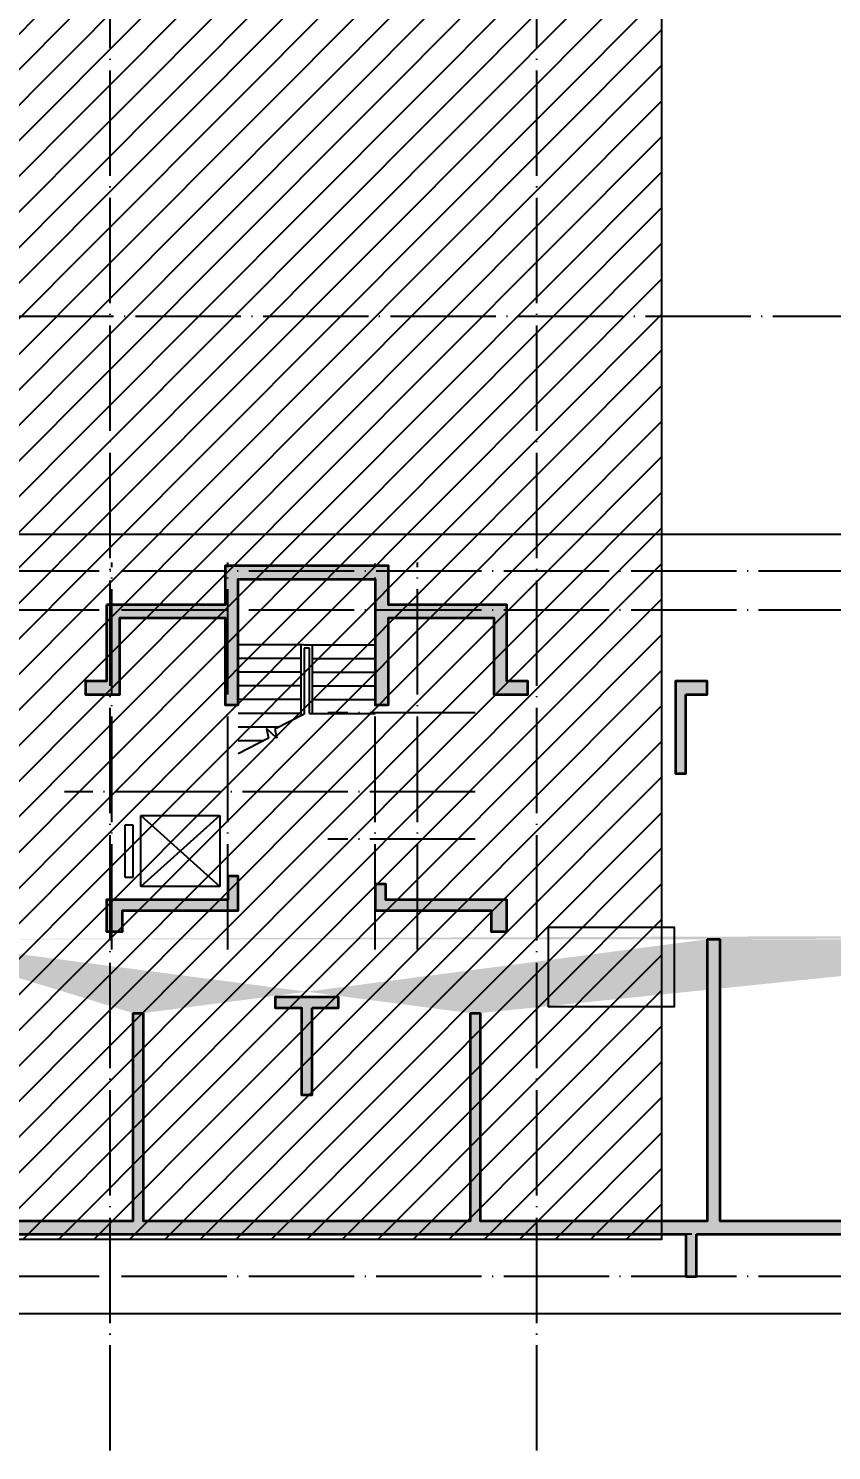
# Model space of a CAD drawing. Extents: x 115549 to 768939, y -502199 to 402497.
# Drawn here: x 475428 to 490678, y -422356 to -395360 of the extents above; entities that cross this region are included whole.
import ezdxf

# ---------------------------------------------------------------- set-up
doc = ezdxf.new("R2010")
doc.units = 0
doc.header["$LTSCALE"] = 1000
doc.header["$MEASUREMENT"] = 0
doc.linetypes.add('DOTE', pattern=[2.4200000000000004, 2, -0.2, 0.02, -0.2])
for name, color, linetype in [('DOTE', 16, 'DOTE'), ('PUB_DIM', 3, 'Continuous'), ('STAIR', 50, 'Continuous'), ('地库文字', 7, 'Continuous')]:
    doc.layers.add(name, color=color, linetype=linetype)
for name, color, linetype, lineweight in [('WALL', 150, 'Continuous', 30), ('主楼剪力墙', 212, 'Continuous', 5), ('砼墙', 3, 'Continuous', 35)]:
    doc.layers.add(name, color=color, linetype=linetype, lineweight=lineweight)
doc.styles.add('_TCH_DIM_T3', font='SIMPLEX', dxfattribs={"width": 0.7058823529411765, "bigfont": 'GBCBIG'})
doc.dimstyles.new('_TCH_ARCH&&150', dxfattribs={"dimtxt": 446.25, "dimasz": 150, "dimexe": 375, "dimexo": 450, "dimgap": 150, "dimtad": 1, "dimdec": 0, "dimzin": 0, "dimdsep": 46, "dimtxsty": '_TCH_DIM_T3', "dimblk": 'ARCHTICK', "dimcen": 0.09, "dimclrt": 7, "dimazin": 2, "dimtfac": 1, "dimtdec": 0, "dimtix": 1, "dimtmove": 2, "dimatfit": 3, "dimfxl": 1, "dimtolj": 1, "dimtzin": 0, "dimarcsym": 0})

# ---------------------------------------------------------------- blocks, each defined once
blk = doc.blocks.new('zhuloujlqtiangchong')
at = {"layer": '主楼剪力墙'}
h = blk.add_hatch(color=253, dxfattribs=at)
h.dxf.hatch_style = 1
h.paths.add_polyline_path([(906502.2208015919, 566171.3290939331), (907002.2208015919, 566171.3290939331), (907002.2208015919, 566371.3290939331), (906402.2208015919, 566371.3290939331), (905802.2208015919, 566371.3290939331), (905802.2208015919, 566171.3290939331), (906302.2208015919, 566171.3290939331), (906302.2208015919, 564521.3290939331), (906502.2208015919, 564521.3290939331)], flags=17)
h.paths.add_polyline_path([(893902.2364265919, 572371.3290939331), (893902.2364265919, 570471.3290939331), (894152.2364265919, 570471.3290939331), (894152.2364265919, 572121.3290939331), (894902.2364265919, 572121.3290939331), (894902.2364265919, 572371.3290939331)], flags=17)
h.paths.add_polyline_path([(902902.2364265919, 567871.3290939331), (902902.2364265919, 568021.3290939331), (905102.2364265919, 568021.3290939331), (905102.2364265919, 568671.3290939331), (904902.2364265919, 568671.3290939331), (904902.2364265919, 568221.3290939331), (902602.2364265919, 568221.3290939331), (902602.2364265919, 567871.3290939331), (902602.2364265919, 567621.3290939331), (902902.2364265919, 567621.3290939331)], flags=17)
h.paths.add_polyline_path([(902602.2364265919, 573821.3290939331), (902602.2364265919, 572371.3290939331), (902202.2364265919, 572371.3290939331), (902202.2364265919, 572121.3290939331), (902852.2364265919, 572121.3290939331), (902852.2364265919, 573571.3290939331), (904152.2364265919, 573571.3290939331), (904852.2364265919, 573571.3290939331), (904852.2364265919, 571921.3290939331), (905102.2364265919, 571921.3290939331), (905102.2364265919, 573721.3290939331), (905102.2364265919, 574311.3290939331), (907702.2208015919, 574311.3290939331), (907702.2208015919, 573721.3290939331), (907702.2208015919, 571921.3290939331), (907952.2208015919, 571921.3290939331), (907952.2208015919, 573571.3290939331), (908652.2208015919, 573571.3290939331), (909952.2208015919, 573571.3290939331), (909952.2208015919, 572121.3290939331), (910602.2208015919, 572121.3290939331), (910602.2208015919, 572371.3290939331), (910202.2208015919, 572371.3290939331), (910202.2208015919, 573821.3290939331), (908652.2208015919, 573821.3290939331), (907952.2208015919, 573821.3290939331), (907952.2208015919, 574561.3290939331), (904852.2364265919, 574561.3290939331), (904852.2364265919, 573821.3290939331), (904152.2364265919, 573821.3290939331)], flags=17)
h.paths.add_polyline_path([(910202.2208015919, 567871.3290939331), (910202.2208015919, 568221.3290939331), (908602.2208015919, 568221.3290939331), (907902.2208015919, 568221.3290939331), (907902.2208015919, 568521.3290939331), (907702.2208015919, 568521.3290939331), (907702.2208015919, 568021.3290939331), (908602.2208015919, 568021.3290939331), (909902.2208015919, 568021.3290939331), (909902.2208015919, 567871.3290939331), (909902.2208015919, 567621.3290939331), (910202.2208015919, 567621.3290939331)], flags=17)
h.paths.add_polyline_path([(913602.2520515919, 572121.3290939331), (914002.2520515919, 572121.3290939331), (914002.2520515919, 572371.3290939331), (913402.2520515919, 572371.3290939331), (913402.2520515919, 570621.3290939331), (913602.2520515919, 570621.3290939331)], flags=17)
h.paths.add_polyline_path([(918702.2520515919, 567771.3290939331), (918702.2520515919, 566171.3290939331), (918902.2520515919, 566171.3290939331), (918902.2520515919, 567771.3290939331), (919102.2520515919, 567771.3290939331), (919102.2520515919, 567971.3290939331), (918802.2520515919, 567971.3290939331), (918502.2520515919, 567971.3290939331), (918502.2520515919, 567771.3290939331)], flags=17)
h.paths.add_polyline_path([(899402.2364265919, 572371.3290939331), (898802.2364265919, 572371.3290939331), (898802.2364265919, 572121.3290939331), (899202.2364265919, 572121.3290939331), (899202.2364265919, 570621.3290939331), (899402.2364265919, 570621.3290939331)], flags=17)
h.paths.add_polyline_path([(931302.2520515919, 566171.3290939331), (931802.2520515919, 566171.3290939331), (931802.2520515919, 566371.3290939331), (931202.2520515919, 566371.3290939331), (930602.2520515919, 566371.3290939331), (930602.2520515919, 566171.3290939331), (931102.2520515919, 566171.3290939331), (931102.2520515919, 564521.3290939331), (931302.2520515919, 564521.3290939331)], flags=17)
h.paths.add_polyline_path([(943702.2520515919, 572371.3290939331), (942702.2520515919, 572371.3290939331), (942702.2520515919, 572121.3290939331), (943452.2520515919, 572121.3290939331), (943452.2520515919, 570471.3290939331), (943702.2520515919, 570471.3290939331)], flags=17)
h.paths.add_polyline_path([(935002.2520515919, 567871.3290939331), (935002.2520515919, 568221.3290939331), (932702.2520515919, 568221.3290939331), (932702.2520515919, 568671.3290939331), (932502.2520515919, 568671.3290939331), (932502.2520515919, 568021.3290939331), (934702.2520515919, 568021.3290939331), (934702.2520515919, 567871.3290939331), (934702.2520515919, 567621.3290939331), (935002.2520515919, 567621.3290939331)], flags=17)
h.paths.add_polyline_path([(927702.2520515919, 567871.3290939331), (927702.2520515919, 568021.3290939331), (929002.2520515919, 568021.3290939331), (929902.2520515919, 568021.3290939331), (929902.2520515919, 568521.3290939331), (929702.2520515919, 568521.3290939331), (929702.2520515919, 568221.3290939331), (929002.2520515919, 568221.3290939331), (927402.2520515919, 568221.3290939331), (927402.2520515919, 567871.3290939331), (927402.2520515919, 567621.3290939331), (927702.2520515919, 567621.3290939331)], flags=17)
h.paths.add_polyline_path([(924202.2520515919, 572371.3290939331), (923602.2520515919, 572371.3290939331), (923602.2520515919, 572121.3290939331), (924002.2520515919, 572121.3290939331), (924002.2520515919, 570621.3290939331), (924202.2520515919, 570621.3290939331)], flags=17)
h.paths.add_polyline_path([(938402.2520515919, 572121.3290939331), (938802.2520515919, 572121.3290939331), (938802.2520515919, 572371.3290939331), (938202.2520515919, 572371.3290939331), (938202.2520515919, 570621.3290939331), (938402.2520515919, 570621.3290939331)], flags=17)
h.paths.add_polyline_path([(918702.2520515919, 572121.3290939331), (918702.2520515919, 570471.3290939331), (918902.2520515919, 570471.3290939331), (918902.2520515919, 572121.3290939331), (919702.2520515919, 572121.3290939331), (919702.2520515919, 572371.3290939331), (917902.2520515919, 572371.3290939331), (917902.2520515919, 572121.3290939331)], flags=17)
edge = h.paths.add_edge_path()
edge.add_line((938802.2520515919, 567471.3290939331), (939052.2520515919, 567471.3290939331))
edge.add_line((934302.2520515919, 566071.3290939331), (934502.2520515919, 566071.3290939331))
edge.add_line((927902.2520515919, 566071.3290939331), (928102.2520515919, 566071.3290939331))
edge.add_line((923352.2520515919, 567471.3290939331), (923602.2520515919, 567471.3290939331))
edge.add_line((914002.2520515919, 567471.3290939331), (914252.2520515919, 567471.3290939331))
edge.add_line((898552.2364265919, 567471.3290939331), (898802.2364265919, 567471.3290939331))
edge.add_line((943452.2520515919, 567621.3290939331), (943702.2520515919, 567621.3290939331))
edge.add_line((943702.2520515919, 566671.3290939331), (943702.2520515919, 567621.3290939331))
edge.add_line((943702.2520515919, 566171.3290939331), (943702.2520515919, 566671.3290939331))
edge.add_line((943702.2520515919, 561871.3290939331), (943702.2520515919, 566171.3290939331))
edge.add_line((942502.2520515919, 561871.3290939331), (943702.2520515919, 561871.3290939331))
edge.add_line((942002.2520515919, 561871.3290939331), (942502.2520515919, 561871.3290939331))
edge.add_line((939402.2520515919, 561871.3290939331), (942002.2520515919, 561871.3290939331))
edge.add_line((938902.2520515919, 561871.3290939331), (939402.2520515919, 561871.3290939331))
edge.add_line((938602.2520515919, 561871.3290939331), (938902.2520515919, 561871.3290939331))
edge.add_line((938602.2520515919, 561071.3290939331), (938602.2520515919, 561871.3290939331))
edge.add_line((938402.2520515919, 561071.3290939331), (938602.2520515919, 561071.3290939331))
edge.add_line((938402.2520515919, 561871.3290939331), (938402.2520515919, 561071.3290939331))
edge.add_line((934902.2520515919, 561871.3290939331), (938402.2520515919, 561871.3290939331))
edge.add_line((934402.2520515919, 561871.3290939331), (934902.2520515919, 561871.3290939331))
edge.add_line((931202.2520515919, 561871.3290939331), (934402.2520515919, 561871.3290939331))
edge.add_line((928002.2520515919, 561871.3290939331), (931202.2520515919, 561871.3290939331))
edge.add_line((927502.2520515919, 561871.3290939331), (928002.2520515919, 561871.3290939331))
edge.add_line((924002.2520515919, 561871.3290939331), (927502.2520515919, 561871.3290939331))
edge.add_line((924002.2520515919, 561071.3290939331), (924002.2520515919, 561871.3290939331))
edge.add_line((923802.2520515919, 561071.3290939331), (924002.2520515919, 561071.3290939331))
edge.add_line((923802.2520515919, 561871.3290939331), (923802.2520515919, 561071.3290939331))
edge.add_line((923502.2520515919, 561871.3290939331), (923802.2520515919, 561871.3290939331))
edge.add_line((923002.2520515919, 561871.3290939331), (923502.2520515919, 561871.3290939331))
edge.add_line((920402.2520515919, 561871.3290939331), (923002.2520515919, 561871.3290939331))
edge.add_line((919902.2520515919, 561871.3290939331), (920402.2520515919, 561871.3290939331))
edge.add_line((917702.2520515919, 561871.3290939331), (919902.2520515919, 561871.3290939331))
edge.add_line((917202.2520515919, 561871.3290939331), (917702.2520515919, 561871.3290939331))
edge.add_line((914602.2520515919, 561871.3290939331), (917202.2520515919, 561871.3290939331))
edge.add_line((914102.2520515919, 561871.3290939331), (914602.2520515919, 561871.3290939331))
edge.add_line((913802.2520515919, 561871.3290939331), (914102.2520515919, 561871.3290939331))
edge.add_line((913802.2520515919, 561071.3290939331), (913802.2520515919, 561871.3290939331))
edge.add_line((913602.2520515919, 561071.3290939331), (913802.2520515919, 561071.3290939331))
edge.add_line((913602.2520515919, 561871.3290939331), (913602.2520515919, 561071.3290939331))
edge.add_line((910102.2208015919, 561871.3290939331), (913602.2520515919, 561871.3290939331))
edge.add_line((909602.2208015919, 561871.3290939331), (910102.2208015919, 561871.3290939331))
edge.add_line((906402.2208015919, 561871.3290939331), (909602.2208015919, 561871.3290939331))
edge.add_line((903202.2364265919, 561871.3290939331), (906402.2208015919, 561871.3290939331))
edge.add_line((902702.2364265919, 561871.3290939331), (903202.2364265919, 561871.3290939331))
edge.add_line((899202.2364265919, 561871.3290939331), (902702.2364265919, 561871.3290939331))
edge.add_line((899202.2364265919, 561071.3290939331), (899202.2364265919, 561871.3290939331))
edge.add_line((899002.2364265919, 561071.3290939331), (899202.2364265919, 561071.3290939331))
edge.add_line((899002.2364265919, 561871.3290939331), (899002.2364265919, 561071.3290939331))
edge.add_line((898702.2364265919, 561871.3290939331), (899002.2364265919, 561871.3290939331))
edge.add_line((898202.2364265919, 561871.3290939331), (898702.2364265919, 561871.3290939331))
edge.add_line((895602.2364265919, 561871.3290939331), (898202.2364265919, 561871.3290939331))
edge.add_line((895102.2364265919, 561871.3290939331), (895602.2364265919, 561871.3290939331))
edge.add_line((893902.2364265919, 561871.3290939331), (895102.2364265919, 561871.3290939331))
edge.add_line((893902.2364265919, 565071.3290939331), (893902.2364265919, 561871.3290939331))
edge.add_line((893902.2364265919, 566171.3290939331), (893902.2364265919, 565071.3290939331))
edge.add_line((893902.2364265919, 566671.3290939331), (893902.2364265919, 566171.3290939331))
edge.add_line((894152.2364265919, 566671.3290939331), (893902.2364265919, 566671.3290939331))
edge.add_line((894152.2364265919, 566321.3290939331), (894152.2364265919, 566671.3290939331))
edge.add_line((895102.2364265919, 566321.3290939331), (894152.2364265919, 566321.3290939331))
edge.add_line((895652.2364265919, 566321.3290939331), (895102.2364265919, 566321.3290939331))
edge.add_line((895652.2364265919, 566071.3290939331), (895652.2364265919, 566321.3290939331))
edge.add_line((895252.2364265919, 566071.3290939331), (895652.2364265919, 566071.3290939331))
edge.add_line((895252.2364265919, 565871.3290939331), (895252.2364265919, 566071.3290939331))
edge.add_line((895002.2364265919, 565871.3290939331), (895252.2364265919, 565871.3290939331))
edge.add_line((895002.2364265919, 566071.3290939331), (895002.2364265919, 565871.3290939331))
edge.add_line((894202.2364265919, 566071.3290939331), (895002.2364265919, 566071.3290939331))
edge.add_line((894202.2364265919, 565071.3290939331), (894202.2364265919, 566071.3290939331))
edge.add_line((894202.2364265919, 562171.3290939331), (894202.2364265919, 565071.3290939331))
edge.add_line((895002.2364265919, 562171.3290939331), (894202.2364265919, 562171.3290939331))
edge.add_line((895002.2364265919, 563621.3290939331), (895002.2364265919, 562171.3290939331))
edge.add_line((895252.2364265919, 563621.3290939331), (895002.2364265919, 563621.3290939331))
edge.add_line((895252.2364265919, 562121.3290939331), (895252.2364265919, 563621.3290939331))
edge.add_line((895602.2364265919, 562121.3290939331), (895252.2364265919, 562121.3290939331))
edge.add_line((898202.2364265919, 562121.3290939331), (895602.2364265919, 562121.3290939331))
edge.add_line((898552.2364265919, 562121.3290939331), (898202.2364265919, 562121.3290939331))
edge.add_line((898552.2364265919, 563621.3290939331), (898552.2364265919, 562121.3290939331))
edge.add_line((898552.2364265919, 565821.3290939331), (898552.2364265919, 563621.3290939331))
edge.add_line((898552.2364265919, 566171.3290939331), (898552.2364265919, 565821.3290939331))
edge.add_line((898552.2364265919, 567471.3290939331), (898552.2364265919, 566171.3290939331))
edge.add_line((903102.2364265919, 566071.3290939331), (903102.2364265919, 562121.3290939331))
edge.add_line((903102.2364265919, 562121.3290939331), (902702.2364265919, 562121.3290939331))
edge.add_line((902702.2364265919, 562121.3290939331), (899102.2364265919, 562121.3290939331))
edge.add_line((899102.2364265919, 562121.3290939331), (898802.2364265919, 562121.3290939331))
edge.add_line((898802.2364265919, 562121.3290939331), (898802.2364265919, 563621.3290939331))
edge.add_line((898802.2364265919, 563621.3290939331), (898802.2364265919, 565821.3290939331))
edge.add_line((898802.2364265919, 565821.3290939331), (898802.2364265919, 566171.3290939331))
edge.add_line((898802.2364265919, 566171.3290939331), (898802.2364265919, 567471.3290939331))
edge.add_line((909502.2208015919, 566071.3290939331), (909502.2208015919, 562121.3290939331))
edge.add_line((909502.2208015919, 562121.3290939331), (906402.2208015919, 562121.3290939331))
edge.add_line((906402.2208015919, 562121.3290939331), (903302.2364265919, 562121.3290939331))
edge.add_line((903302.2364265919, 562121.3290939331), (903302.2364265919, 566071.3290939331))
edge.add_line((914002.2520515919, 567471.3290939331), (914002.2520515919, 566171.3290939331))
edge.add_line((914002.2520515919, 566171.3290939331), (914002.2520515919, 565821.3290939331))
edge.add_line((914002.2520515919, 565821.3290939331), (914002.2520515919, 563621.3290939331))
edge.add_line((914002.2520515919, 563621.3290939331), (914002.2520515919, 562121.3290939331))
edge.add_line((914002.2520515919, 562121.3290939331), (913702.2520515919, 562121.3290939331))
edge.add_line((913702.2520515919, 562121.3290939331), (910102.2208015919, 562121.3290939331))
edge.add_line((910102.2208015919, 562121.3290939331), (909702.2208015919, 562121.3290939331))
edge.add_line((909702.2208015919, 562121.3290939331), (909702.2208015919, 566071.3290939331))
edge.add_line((923352.2520515919, 567471.3290939331), (923352.2520515919, 566171.3290939331))
edge.add_line((923352.2520515919, 566171.3290939331), (923352.2520515919, 565821.3290939331))
edge.add_line((923352.2520515919, 565821.3290939331), (923352.2520515919, 563621.3290939331))
edge.add_line((923352.2520515919, 563621.3290939331), (923352.2520515919, 562121.3290939331))
edge.add_line((923352.2520515919, 562121.3290939331), (923002.2520515919, 562121.3290939331))
edge.add_line((923002.2520515919, 562121.3290939331), (920402.2520515919, 562121.3290939331))
edge.add_line((920402.2520515919, 562121.3290939331), (920002.2520515919, 562121.3290939331))
edge.add_line((920002.2520515919, 562121.3290939331), (920002.2520515919, 563621.3290939331))
edge.add_line((920002.2520515919, 563621.3290939331), (919802.2520515919, 563621.3290939331))
edge.add_line((919802.2520515919, 563621.3290939331), (919802.2520515919, 562121.3290939331))
edge.add_line((919802.2520515919, 562121.3290939331), (917802.2520515919, 562121.3290939331))
edge.add_line((917802.2520515919, 562121.3290939331), (917802.2520515919, 563621.3290939331))
edge.add_line((917802.2520515919, 563621.3290939331), (917602.2520515919, 563621.3290939331))
edge.add_line((917602.2520515919, 563621.3290939331), (917602.2520515919, 562121.3290939331))
edge.add_line((917602.2520515919, 562121.3290939331), (917202.2520515919, 562121.3290939331))
edge.add_line((917202.2520515919, 562121.3290939331), (914602.2520515919, 562121.3290939331))
edge.add_line((914602.2520515919, 562121.3290939331), (914252.2520515919, 562121.3290939331))
edge.add_line((914252.2520515919, 562121.3290939331), (914252.2520515919, 563621.3290939331))
edge.add_line((914252.2520515919, 563621.3290939331), (914252.2520515919, 565821.3290939331))
edge.add_line((914252.2520515919, 565821.3290939331), (914252.2520515919, 566171.3290939331))
edge.add_line((914252.2520515919, 566171.3290939331), (914252.2520515919, 567471.3290939331))
edge.add_line((943452.2520515919, 567621.3290939331), (943452.2520515919, 566671.3290939331))
edge.add_line((943452.2520515919, 566671.3290939331), (943452.2520515919, 566321.3290939331))
edge.add_line((943452.2520515919, 566321.3290939331), (942502.2520515919, 566321.3290939331))
edge.add_line((942502.2520515919, 566321.3290939331), (941952.2520515919, 566321.3290939331))
edge.add_line((941952.2520515919, 566321.3290939331), (941952.2520515919, 566071.3290939331))
edge.add_line((941952.2520515919, 566071.3290939331), (942352.2520515919, 566071.3290939331))
edge.add_line((942352.2520515919, 566071.3290939331), (942352.2520515919, 565871.3290939331))
edge.add_line((942352.2520515919, 565871.3290939331), (942602.2520515919, 565871.3290939331))
edge.add_line((942602.2520515919, 565871.3290939331), (942602.2520515919, 566071.3290939331))
edge.add_line((942602.2520515919, 566071.3290939331), (943402.2520515919, 566071.3290939331))
edge.add_line((943402.2520515919, 566071.3290939331), (943402.2520515919, 562171.3290939331))
edge.add_line((943402.2520515919, 562171.3290939331), (942602.2520515919, 562171.3290939331))
edge.add_line((942602.2520515919, 562171.3290939331), (942602.2520515919, 563621.3290939331))
edge.add_line((942602.2520515919, 563621.3290939331), (942352.2520515919, 563621.3290939331))
edge.add_line((942352.2520515919, 563621.3290939331), (942352.2520515919, 562121.3290939331))
edge.add_line((942352.2520515919, 562121.3290939331), (942002.2520515919, 562121.3290939331))
edge.add_line((942002.2520515919, 562121.3290939331), (939402.2520515919, 562121.3290939331))
edge.add_line((939402.2520515919, 562121.3290939331), (939052.2520515919, 562121.3290939331))
edge.add_line((939052.2520515919, 562121.3290939331), (939052.2520515919, 563621.3290939331))
edge.add_line((939052.2520515919, 563621.3290939331), (939052.2520515919, 565821.3290939331))
edge.add_line((939052.2520515919, 565821.3290939331), (939052.2520515919, 566171.3290939331))
edge.add_line((939052.2520515919, 566171.3290939331), (939052.2520515919, 567471.3290939331))
edge.add_line((938802.2520515919, 567471.3290939331), (938802.2520515919, 566171.3290939331))
edge.add_line((938802.2520515919, 566171.3290939331), (938802.2520515919, 565821.3290939331))
edge.add_line((938802.2520515919, 565821.3290939331), (938802.2520515919, 563621.3290939331))
edge.add_line((938802.2520515919, 563621.3290939331), (938802.2520515919, 562121.3290939331))
edge.add_line((938802.2520515919, 562121.3290939331), (938502.2520515919, 562121.3290939331))
edge.add_line((938502.2520515919, 562121.3290939331), (934902.2520515919, 562121.3290939331))
edge.add_line((934902.2520515919, 562121.3290939331), (934502.2520515919, 562121.3290939331))
edge.add_line((934502.2520515919, 562121.3290939331), (934502.2520515919, 566071.3290939331))
edge.add_line((934302.2520515919, 566071.3290939331), (934302.2520515919, 562121.3290939331))
edge.add_line((934302.2520515919, 562121.3290939331), (931202.2520515919, 562121.3290939331))
edge.add_line((931202.2520515919, 562121.3290939331), (928102.2520515919, 562121.3290939331))
edge.add_line((928102.2520515919, 562121.3290939331), (928102.2520515919, 566071.3290939331))
edge.add_line((927902.2520515919, 566071.3290939331), (927902.2520515919, 562121.3290939331))
edge.add_line((927902.2520515919, 562121.3290939331), (927502.2520515919, 562121.3290939331))
edge.add_line((927502.2520515919, 562121.3290939331), (923902.2520515919, 562121.3290939331))
edge.add_line((923902.2520515919, 562121.3290939331), (923602.2520515919, 562121.3290939331))
edge.add_line((923602.2520515919, 562121.3290939331), (923602.2520515919, 563621.3290939331))
edge.add_line((923602.2520515919, 563621.3290939331), (923602.2520515919, 565821.3290939331))
edge.add_line((923602.2520515919, 565821.3290939331), (923602.2520515919, 566171.3290939331))
edge.add_line((923602.2520515919, 566171.3290939331), (923602.2520515919, 567471.3290939331))
edge.add_line((934602.2520515919, 573821.3290939331), (933452.2520515919, 573821.3290939331))
edge.add_line((933452.2520515919, 573821.3290939331), (932752.2520515919, 573821.3290939331))
edge.add_line((932752.2520515919, 573821.3290939331), (932752.2520515919, 574611.3290939331))
edge.add_line((932752.2520515919, 574611.3290939331), (929652.2520515919, 574611.3290939331))
edge.add_line((929652.2520515919, 574611.3290939331), (929652.2520515919, 573821.3290939331))
edge.add_line((929652.2520515919, 573821.3290939331), (928952.2520515919, 573821.3290939331))
edge.add_line((928952.2520515919, 573821.3290939331), (927802.2520515919, 573821.3290939331))
edge.add_line((927802.2520515919, 573571.3290939331), (928952.2520515919, 573571.3290939331))
edge.add_line((928952.2520515919, 573571.3290939331), (929652.2520515919, 573571.3290939331))
edge.add_line((929652.2520515919, 573571.3290939331), (929652.2520515919, 571921.3290939331))
edge.add_line((929652.2520515919, 571921.3290939331), (929902.2520515919, 571921.3290939331))
edge.add_line((929902.2520515919, 571921.3290939331), (929902.2520515919, 573721.3290939331))
edge.add_line((929902.2520515919, 573721.3290939331), (929902.2520515919, 574361.3290939331))
edge.add_line((929902.2520515919, 574361.3290939331), (932502.2520515919, 574361.3290939331))
edge.add_line((932502.2520515919, 574361.3290939331), (932502.2520515919, 573721.3290939331))
edge.add_line((932502.2520515919, 573721.3290939331), (932502.2520515919, 571921.3290939331))
edge.add_line((932502.2520515919, 571921.3290939331), (932752.2520515919, 571921.3290939331))
edge.add_line((932752.2520515919, 571921.3290939331), (932752.2520515919, 573571.3290939331))
edge.add_line((932752.2520515919, 573571.3290939331), (933452.2520515919, 573571.3290939331))
edge.add_line((933452.2520515919, 573571.3290939331), (934602.2520515919, 573571.3290939331))
edge.add_line((934752.2520515919, 573571.3290939331), (934752.2520515919, 572121.3290939331))
edge.add_line((934752.2520515919, 572121.3290939331), (935402.2520515919, 572121.3290939331))
edge.add_line((935402.2520515919, 572121.3290939331), (935402.2520515919, 572371.3290939331))
edge.add_line((935402.2520515919, 572371.3290939331), (935002.2520515919, 572371.3290939331))
edge.add_line((935002.2520515919, 572371.3290939331), (935002.2520515919, 573571.3290939331))
edge.add_line((927402.2520515919, 573571.3290939331), (927402.2520515919, 572371.3290939331))
edge.add_line((927402.2520515919, 572371.3290939331), (927002.2520515919, 572371.3290939331))
edge.add_line((927002.2520515919, 572371.3290939331), (927002.2520515919, 572121.3290939331))
edge.add_line((927002.2520515919, 572121.3290939331), (927652.2520515919, 572121.3290939331))
edge.add_line((927652.2520515919, 572121.3290939331), (927652.2520515919, 573571.3290939331))
h = blk.add_hatch(color=253, dxfattribs=at)
h.dxf.hatch_style = 1
h.paths.add_polyline_path([(906502.2208015919, 566171.3290939331), (907002.2208015919, 566171.3290939331), (907002.2208015919, 566371.3290939331), (906402.2208015919, 566371.3290939331), (905802.2208015919, 566371.3290939331), (905802.2208015919, 566171.3290939331), (906302.2208015919, 566171.3290939331), (906302.2208015919, 564521.3290939331), (906502.2208015919, 564521.3290939331)], flags=17)
h.paths.add_polyline_path([(902902.2364265919, 567871.3290939331), (902902.2364265919, 568021.3290939331), (905102.2364265919, 568021.3290939331), (905102.2364265919, 568671.3290939331), (904902.2364265919, 568671.3290939331), (904902.2364265919, 568221.3290939331), (902602.2364265919, 568221.3290939331), (902602.2364265919, 567871.3290939331), (902602.2364265919, 567621.3290939331), (902902.2364265919, 567621.3290939331)])
h.paths.add_polyline_path([(910202.2208015919, 567871.3290939331), (910202.2208015919, 568221.3290939331), (908602.2208015919, 568221.3290939331), (907902.2208015919, 568221.3290939331), (907902.2208015919, 568521.3290939331), (907702.2208015919, 568521.3290939331), (907702.2208015919, 568021.3290939331), (908602.2208015919, 568021.3290939331), (909902.2208015919, 568021.3290939331), (909902.2208015919, 567871.3290939331), (909902.2208015919, 567621.3290939331), (910202.2208015919, 567621.3290939331)])
h.paths.add_polyline_path([(918702.2520515919, 567771.3290939331), (918702.2520515919, 566171.3290939331), (918902.2520515919, 566171.3290939331), (918902.2520515919, 567771.3290939331), (919102.2520515919, 567771.3290939331), (919102.2520515919, 567971.3290939331), (918802.2520515919, 567971.3290939331), (918502.2520515919, 567971.3290939331), (918502.2520515919, 567771.3290939331)])
h.paths.add_polyline_path([(931302.2520515919, 566171.3290939331), (931802.2520515919, 566171.3290939331), (931802.2520515919, 566371.3290939331), (931202.2520515919, 566371.3290939331), (930602.2520515919, 566371.3290939331), (930602.2520515919, 566171.3290939331), (931102.2520515919, 566171.3290939331), (931102.2520515919, 564521.3290939331), (931302.2520515919, 564521.3290939331)], flags=17)
h.paths.add_polyline_path([(935002.2520515919, 567871.3290939331), (935002.2520515919, 568221.3290939331), (932702.2520515919, 568221.3290939331), (932702.2520515919, 568671.3290939331), (932502.2520515919, 568671.3290939331), (932502.2520515919, 568021.3290939331), (934702.2520515919, 568021.3290939331), (934702.2520515919, 567871.3290939331), (934702.2520515919, 567621.3290939331), (935002.2520515919, 567621.3290939331)])
h.paths.add_polyline_path([(927702.2520515919, 567871.3290939331), (927702.2520515919, 568021.3290939331), (929002.2520515919, 568021.3290939331), (929902.2520515919, 568021.3290939331), (929902.2520515919, 568521.3290939331), (929702.2520515919, 568521.3290939331), (929702.2520515919, 568221.3290939331), (929002.2520515919, 568221.3290939331), (927402.2520515919, 568221.3290939331), (927402.2520515919, 567871.3290939331), (927402.2520515919, 567621.3290939331), (927702.2520515919, 567621.3290939331)])
h.paths.add_polyline_path([(909502.2208015919, 566071.3290939331), (909702.2208015919, 566071.3290939331), (909702.2208015919, 562121.3290939331), (910102.2208015919, 562121.3290939331), (913702.2520515919, 562121.3290939331), (914002.2520515919, 562121.3290939331), (914002.2520515919, 563621.3290939331), (914002.2520515919, 565821.3290939331), (914002.2520515919, 566171.3290939331), (914002.2520515919, 567471.3290939331), (914252.2520515919, 567471.3290939331), (914252.2520515919, 566171.3290939331), (914252.2520515919, 565821.3290939331), (914252.2520515919, 563621.3290939331), (914252.2520515919, 562121.3290939331), (914602.2520515919, 562121.3290939331), (917202.2520515919, 562121.3290939331), (917602.2520515919, 562121.3290939331), (917602.2520515919, 563621.3290939331), (917802.2520515919, 563621.3290939331), (917802.2520515919, 562121.3290939331), (919802.2520515919, 562121.3290939331), (919802.2520515919, 563621.3290939331), (920002.2520515919, 563621.3290939331), (920002.2520515919, 562121.3290939331), (920402.2520515919, 562121.3290939331), (923002.2520515919, 562121.3290939331), (923352.2520515919, 562121.3290939331), (923352.2520515919, 563621.3290939331), (923352.2520515919, 565821.3290939331), (923352.2520515919, 566171.3290939331), (923352.2520515919, 567471.3290939331), (923602.2520515919, 567471.3290939331), (923602.2520515919, 566171.3290939331), (923602.2520515919, 565821.3290939331), (923602.2520515919, 563621.3290939331), (923602.2520515919, 562121.3290939331), (923902.2520515919, 562121.3290939331), (927502.2520515919, 562121.3290939331), (927902.2520515919, 562121.3290939331), (927902.2520515919, 566071.3290939331), (928102.2520515919, 566071.3290939331), (928102.2520515919, 562121.3290939331), (931202.2520515919, 562121.3290939331), (934302.2520515919, 562121.3290939331), (934302.2520515919, 566071.3290939331), (934502.2520515919, 566071.3290939331), (934502.2520515919, 562121.3290939331), (934902.2520515919, 562121.3290939331), (938502.2520515919, 562121.3290939331), (938802.2520515919, 562121.3290939331), (938802.2520515919, 563621.3290939331), (938802.2520515919, 565821.3290939331), (938802.2520515919, 566171.3290939331), (938802.2520515919, 567471.3290939331), (939052.2520515919, 567471.3290939331), (939052.2520515919, 566171.3290939331), (939052.2520515919, 565821.3290939331), (939052.2520515919, 563621.3290939331), (939052.2520515919, 562121.3290939331), (939402.2520515919, 562121.3290939331), (942002.2520515919, 562121.3290939331), (942352.2520515919, 562121.3290939331), (942352.2520515919, 563621.3290939331), (942602.2520515919, 563621.3290939331), (942602.2520515919, 562171.3290939331), (943402.2520515919, 562171.3290939331), (943402.2520515919, 566071.3290939331), (942602.2520515919, 566071.3290939331), (942602.2520515919, 565871.3290939331), (942352.2520515919, 565871.3290939331), (942352.2520515919, 566071.3290939331), (941952.2520515919, 566071.3290939331), (941952.2520515919, 566321.3290939331), (942502.2520515919, 566321.3290939331), (943452.2520515919, 566321.3290939331), (943452.2520515919, 566671.3290939331), (943452.2520515919, 567621.3290939331), (943702.2520515919, 567621.3290939331), (943702.2520515919, 566671.3290939331), (943702.2520515919, 566171.3290939331), (943702.2520515919, 561871.3290939331), (942502.2520515919, 561871.3290939331), (942002.2520515919, 561871.3290939331), (939402.2520515919, 561871.3290939331), (938902.2520515919, 561871.3290939331), (938602.2520515919, 561871.3290939331), (938602.2520515919, 561071.3290939331), (938402.2520515919, 561071.3290939331), (938402.2520515919, 561871.3290939331), (934902.2520515919, 561871.3290939331), (934402.2520515919, 561871.3290939331), (931202.2520515919, 561871.3290939331), (928002.2520515919, 561871.3290939331), (927502.2520515919, 561871.3290939331), (924002.2520515919, 561871.3290939331), (924002.2520515919, 561071.3290939331), (923802.2520515919, 561071.3290939331), (923802.2520515919, 561871.3290939331), (923502.2520515919, 561871.3290939331), (923002.2520515919, 561871.3290939331), (920402.2520515919, 561871.3290939331), (919902.2520515919, 561871.3290939331), (917702.2520515919, 561871.3290939331), (917202.2520515919, 561871.3290939331), (914602.2520515919, 561871.3290939331), (914102.2520515919, 561871.3290939331), (913802.2520515919, 561871.3290939331), (913802.2520515919, 561071.3290939331), (913602.2520515919, 561071.3290939331), (913602.2520515919, 561871.3290939331), (910102.2208015919, 561871.3290939331), (909602.2208015919, 561871.3290939331), (906402.2208015919, 561871.3290939331), (903202.2364265919, 561871.3290939331), (902702.2364265919, 561871.3290939331), (899202.2364265919, 561871.3290939331), (899202.2364265919, 561071.3290939331), (899002.2364265919, 561071.3290939331), (899002.2364265919, 561871.3290939331), (898702.2364265919, 561871.3290939331), (898202.2364265919, 561871.3290939331), (895602.2364265919, 561871.3290939331), (895102.2364265919, 561871.3290939331), (893902.2364265919, 561871.3290939331), (893902.2364265919, 565071.3290939331), (893902.2364265919, 566171.3290939331), (893902.2364265919, 566671.3290939331), (894152.2364265919, 566671.3290939331), (894152.2364265919, 566321.3290939331), (895102.2364265919, 566321.3290939331), (895652.2364265919, 566321.3290939331), (895652.2364265919, 566071.3290939331), (895252.2364265919, 566071.3290939331), (895252.2364265919, 565871.3290939331), (895002.2364265919, 565871.3290939331), (895002.2364265919, 566071.3290939331), (894202.2364265919, 566071.3290939331), (894202.2364265919, 565071.3290939331), (894202.2364265919, 562171.3290939331), (895002.2364265919, 562171.3290939331), (895002.2364265919, 563621.3290939331), (895252.2364265919, 563621.3290939331), (895252.2364265919, 562121.3290939331), (895602.2364265919, 562121.3290939331), (898202.2364265919, 562121.3290939331), (898552.2364265919, 562121.3290939331), (898552.2364265919, 563621.3290939331), (898552.2364265919, 565821.3290939331), (898552.2364265919, 566171.3290939331), (898552.2364265919, 567471.3290939331), (898802.2364265919, 567471.3290939331), (898802.2364265919, 566171.3290939331), (898802.2364265919, 565821.3290939331), (898802.2364265919, 563621.3290939331), (898802.2364265919, 562121.3290939331), (899102.2364265919, 562121.3290939331), (902702.2364265919, 562121.3290939331), (903102.2364265919, 562121.3290939331), (903102.2364265919, 566071.3290939331), (903302.2364265919, 566071.3290939331), (903302.2364265919, 562121.3290939331), (906402.2208015919, 562121.3290939331), (909502.2208015919, 562121.3290939331)])
blk = doc.blocks.new('_ArchTick')
at = {"color": 0, "linetype": 'ByBlock', "const_width": 0.4}
blk.add_lwpolyline([(-0.5, -0.5), (0.5, 0.5)], dxfattribs=at)
blk = doc.blocks.new('*D1268')
at = {"layer": 'Defpoints', "color": 0, "transparency": 16777216}
for p in [(517913.3035988102, -404961.4704106312), (468313.3028685341, -405661.4704106312), (517913.3035988102, -405661.4704106312)]:
    blk.add_point(p, dxfattribs=at)
at = {"layer": 'PUB_DIM', "color": 0, "lineweight": -2, "transparency": 16777216}
for p, q in [((468313.3028685341, -405211.4704106312), (468313.3028685341, -404586.4704106312)), ((517913.3035988102, -405211.4704106312), (517913.3035988102, -404586.4704106312)), ((468313.3028685341, -404961.4704106312), (517913.3035988102, -404961.4704106312))]:
    blk.add_line(p, q, dxfattribs=at)
at = {"layer": 'PUB_DIM', "color": 0, "lineweight": -2, "transparency": 16777216, "xscale": 150, "yscale": 150, "zscale": 150, "rotation": 180}
blk.add_blockref('_ArchTick', (468313.3028685341, -404961.4704106312), dxfattribs=at)
at = {"layer": 'PUB_DIM', "color": 0, "lineweight": -2, "transparency": 16777216, "xscale": 150, "yscale": 150, "zscale": 150}
blk.add_blockref('_ArchTick', (517913.3035988102, -404961.4704106312), dxfattribs=at)
at = {"layer": 'PUB_DIM', "color": 7, "transparency": 16777216, "insert": (493113.3032336722, -404588.3454106312), "char_height": 446.25, "attachment_point": 5, "style": '_TCH_DIM_T3'}
blk.add_mtext('\\A1;49600', dxfattribs=at)
blk = doc.blocks.new('*D1271')
at = {"layer": 'Defpoints', "color": 0, "transparency": 16777216}
for p in [(468313.3028685341, -419051.470411108), (517913.3035988102, -419051.470411108), (517913.3035988102, -419751.470411108)]:
    blk.add_point(p, dxfattribs=at)
at = {"layer": 'PUB_DIM', "color": 0, "lineweight": -2, "transparency": 16777216}
for p, q in [((468313.3028685341, -419501.470411108), (468313.3028685341, -420126.470411108)), ((517913.3035988102, -419501.470411108), (517913.3035988102, -420126.470411108)), ((468313.3028685341, -419751.470411108), (517913.3035988102, -419751.470411108))]:
    blk.add_line(p, q, dxfattribs=at)
at = {"layer": 'PUB_DIM', "color": 0, "lineweight": -2, "transparency": 16777216, "xscale": 150, "yscale": 150, "zscale": 150, "rotation": 180}
blk.add_blockref('_ArchTick', (468313.3028685341, -419751.470411108), dxfattribs=at)
at = {"layer": 'PUB_DIM', "color": 0, "lineweight": -2, "transparency": 16777216, "xscale": 150, "yscale": 150, "zscale": 150}
blk.add_blockref('_ArchTick', (517913.3035988102, -419751.470411108), dxfattribs=at)
at = {"layer": 'PUB_DIM', "color": 7, "transparency": 16777216, "insert": (493113.3032336722, -419378.345411108), "char_height": 446.25, "attachment_point": 5, "style": '_TCH_DIM_T3'}
blk.add_mtext('\\A1;49600', dxfattribs=at)
blk = doc.blocks.new('gangjinhunningtuqiang')
at = {"layer": '砼墙', "color": 8}
for p, q in [((914002.2520515919, 567471.3290939331), (914252.2520515919, 567471.3290939331)), ((903102.2364265919, 566071.3290939331), (903302.2364265919, 566071.3290939331)), ((909502.2208015919, 566071.3290939331), (909702.2208015919, 566071.3290939331)), ((899202.2364265919, 561871.3290939331), (902702.2364265919, 561871.3290939331)), ((902702.2364265919, 561871.3290939331), (903202.2364265919, 561871.3290939331)), ((903202.2364265919, 561871.3290939331), (906402.2208015919, 561871.3290939331)), ((906402.2208015919, 561871.3290939331), (909602.2208015919, 561871.3290939331)), ((909602.2208015919, 561871.3290939331), (910102.2208015919, 561871.3290939331)), ((910102.2208015919, 561871.3290939331), (913602.2520515919, 561871.3290939331)), ((913602.2520515919, 561871.3290939331), (913602.2520515919, 561071.3290939331)), ((913802.2520515919, 561071.3290939331), (913802.2520515919, 561871.3290939331)), ((913802.2520515919, 561871.3290939331), (914102.2520515919, 561871.3290939331)), ((914102.2520515919, 561871.3290939331), (914602.2520515919, 561871.3290939331)), ((914602.2520515919, 561871.3290939331), (917202.2520515919, 561871.3290939331)), ((913602.2520515919, 561071.3290939331), (913802.2520515919, 561071.3290939331))]:
    blk.add_line(p, q, dxfattribs=at)
for points in [[(902602.2364265919, 573821.3290939331), (902602.2364265919, 572371.3290939331), (902202.2364265919, 572371.3290939331), (902202.2364265919, 572121.3290939331), (902852.2364265919, 572121.3290939331), (902852.2364265919, 573571.3290939331), (904152.2364265919, 573571.3290939331), (904852.2364265919, 573571.3290939331), (904852.2364265919, 571921.3290939331), (905102.2364265919, 571921.3290939331), (905102.2364265919, 573721.3290939331), (905102.2364265919, 574311.3290939331), (907702.2208015919, 574311.3290939331), (907702.2208015919, 573721.3290939331), (907702.2208015919, 571921.3290939331), (907952.2208015919, 571921.3290939331), (907952.2208015919, 573571.3290939331), (908652.2208015919, 573571.3290939331), (909952.2208015919, 573571.3290939331), (909952.2208015919, 572121.3290939331), (910602.2208015919, 572121.3290939331), (910602.2208015919, 572371.3290939331), (910202.2208015919, 572371.3290939331), (910202.2208015919, 573821.3290939331), (908652.2208015919, 573821.3290939331), (907952.2208015919, 573821.3290939331), (907952.2208015919, 574561.3290939331), (904852.2364265919, 574561.3290939331), (904852.2364265919, 573821.3290939331), (904152.2364265919, 573821.3290939331)], [(913602.2520515919, 572121.3290939331), (914002.2520515919, 572121.3290939331), (914002.2520515919, 572371.3290939331), (913402.2520515919, 572371.3290939331), (913402.2520515919, 570621.3290939331), (913602.2520515919, 570621.3290939331)], [(902902.2364265919, 567871.3290939331), (902902.2364265919, 568021.3290939331), (905102.2364265919, 568021.3290939331), (905102.2364265919, 568671.3290939331), (904902.2364265919, 568671.3290939331), (904902.2364265919, 568221.3290939331), (902602.2364265919, 568221.3290939331), (902602.2364265919, 567871.3290939331), (902602.2364265919, 567621.3290939331), (902902.2364265919, 567621.3290939331)], [(910202.2208015919, 567871.3290939331), (910202.2208015919, 568221.3290939331), (908602.2208015919, 568221.3290939331), (907902.2208015919, 568221.3290939331), (907902.2208015919, 568521.3290939331), (907702.2208015919, 568521.3290939331), (907702.2208015919, 568021.3290939331), (908602.2208015919, 568021.3290939331), (909902.2208015919, 568021.3290939331), (909902.2208015919, 567871.3290939331), (909902.2208015919, 567621.3290939331), (910202.2208015919, 567621.3290939331)], [(906502.2208015919, 566171.3290939331), (907002.2208015919, 566171.3290939331), (907002.2208015919, 566371.3290939331), (906402.2208015919, 566371.3290939331), (905802.2208015919, 566371.3290939331), (905802.2208015919, 566171.3290939331), (906302.2208015919, 566171.3290939331), (906302.2208015919, 564521.3290939331), (906502.2208015919, 564521.3290939331)]]:
    blk.add_lwpolyline(points, close=True, dxfattribs=at)
for points in [[(903102.2364265919, 566071.3290939331), (903102.2364265919, 562121.3290939331), (902702.2364265919, 562121.3290939331), (899102.2364265919, 562121.3290939331), (898802.2364265919, 562121.3290939331), (898802.2364265919, 563621.3290939331), (898802.2364265919, 565821.3290939331), (898802.2364265919, 566171.3290939331), (898802.2364265919, 567471.3290939331)], [(914002.2520515919, 567471.3290939331), (914002.2520515919, 566171.3290939331), (914002.2520515919, 565821.3290939331), (914002.2520515919, 563621.3290939331), (914002.2520515919, 562121.3290939331), (913702.2520515919, 562121.3290939331), (910102.2208015919, 562121.3290939331), (909702.2208015919, 562121.3290939331), (909702.2208015919, 566071.3290939331)], [(923352.2520515919, 567471.3290939331), (923352.2520515919, 566171.3290939331), (923352.2520515919, 565821.3290939331), (923352.2520515919, 563621.3290939331), (923352.2520515919, 562121.3290939331), (923002.2520515919, 562121.3290939331), (920402.2520515919, 562121.3290939331), (920002.2520515919, 562121.3290939331), (920002.2520515919, 563621.3290939331), (919802.2520515919, 563621.3290939331), (919802.2520515919, 562121.3290939331), (917802.2520515919, 562121.3290939331), (917802.2520515919, 563621.3290939331), (917602.2520515919, 563621.3290939331), (917602.2520515919, 562121.3290939331), (917202.2520515919, 562121.3290939331), (914602.2520515919, 562121.3290939331), (914252.2520515919, 562121.3290939331), (914252.2520515919, 563621.3290939331), (914252.2520515919, 565821.3290939331), (914252.2520515919, 566171.3290939331), (914252.2520515919, 567471.3290939331)], [(909502.2208015919, 566071.3290939331), (909502.2208015919, 562121.3290939331), (906402.2208015919, 562121.3290939331), (903302.2364265919, 562121.3290939331), (903302.2364265919, 566071.3290939331)]]:
    blk.add_lwpolyline(points, dxfattribs=at)

msp = doc.modelspace()

# ---------------------------------------------------------------- hatches: boundary and pattern name
h = msp.add_hatch()
h.set_pattern_fill('ANSI31', color=256, scale=300, style=0)
h.set_pattern_definition([(45, (-502804617.7348279, -3696704517.997187), (-336.7596045400932, 336.7596045400933), [])])
edge = h.paths.add_edge_path()
edge.add_line((487447.9249867091, -311971.880719469), (487447.9267028461, -418351.4709918957))
edge.add_line((487447.9267028461, -418351.4709918957), (442183.2992801557, -418351.471722887))
edge.add_line((442183.2992801557, -418351.471722887), (442183.2992801557, -418251.474469469))
edge.add_line((442183.2992801557, -418251.474469469), (437793.2102692018, -418251.4701960544))
edge.add_line((437793.2102692018, -418251.4701960544), (437793.2102692018, -412351.474469469))
edge.add_line((437793.2102692018, -412351.474469469), (440543.2102692018, -412351.4744699459))
edge.add_line((440543.2102692018, -412351.4744699459), (440543.1806011091, -406901.474469469))
edge.add_line((440543.1806011091, -406901.474469469), (437793.1814452896, -406901.4732144336))
edge.add_line((437793.1814452896, -406901.4732144336), (437793.1816869865, -406371.818219469))
edge.add_line((437793.1816869865, -406371.818219469), (436783.3040191422, -406371.818219469))
edge.add_line((436783.3040191422, -406371.818219469), (436783.3040191422, -406221.818219469))
edge.add_line((436783.3040191422, -406221.818219469), (436633.3005165348, -406221.818219469))
edge.add_line((436633.3005165348, -406221.818219469), (436633.3005304227, -401121.818219469))
edge.add_line((436633.3005304227, -401121.818219469), (436783.3040191422, -401121.818219469))
edge.add_line((436783.3040191422, -401121.818219469), (436783.3040191422, -392421.818219469))
edge.add_line((436783.3040191422, -392421.818219469), (436608.3005165348, -392421.818219469))
edge.add_line((436608.3005165348, -392421.818219469), (436608.3006444464, -388596.7353208523))
edge.add_line((436608.3006444464, -388596.7353208523), (428508.3005165348, -388596.7350500087))
edge.add_line((428508.3005165348, -388596.7350500087), (428508.3005165348, -384921.818219469))
edge.add_line((428508.3005165348, -384921.818219469), (428683.3040191422, -384921.818219469))
edge.add_line((428683.3040191422, -384921.818219469), (428683.304012228, -376221.8182189922))
edge.add_line((428683.304012228, -376221.8182189922), (428508.3005165348, -376221.818219469))
edge.add_line((428508.3005165348, -376221.818219469), (428508.3005165348, -374601.8177311878))
edge.add_line((428508.3005165348, -374601.8177311878), (427793.1806020627, -374601.810406969))
edge.add_line((427793.1806020627, -374601.810406969), (427793.1806020627, -370751.8177311878))
edge.add_line((427793.1806020627, -370751.8177311878), (431993.1790192018, -370751.8177311878))
edge.add_line((431993.1790192018, -370751.8177311878), (431993.1802368055, -373548.6485813122))
edge.add_line((431993.1802368055, -373548.6485813122), (435543.1790192018, -373548.6485813122))
edge.add_line((435543.1790192018, -373548.6485813122), (435543.1806039701, -374851.810406969))
edge.add_line((435543.1806039701, -374851.810406969), (436633.372784842, -374851.8173578243))
edge.add_line((436633.372784842, -374851.8173578243), (436633.372784842, -372654.7353165607))
edge.add_line((436633.372784842, -372654.7353165607), (444708.3005223165, -372654.7353165607))
edge.add_line((444708.3005223165, -372654.7353165607), (444708.3005239854, -370521.8182199459))
edge.add_line((444708.3005239854, -370521.8182199459), (444883.3040192018, -370521.8182199459))
edge.add_line((444883.3040192018, -370521.8182199459), (444883.3040191422, -370371.081891344))
edge.add_line((444883.3040191422, -370371.081891344), (468723.3352687249, -370371.818219469))
edge.add_line((468723.3352687249, -370371.818219469), (468723.3352692018, -364601.817730711))
edge.add_line((468723.3352692018, -364601.817730711), (469183.3042626868, -364601.817730711))
edge.add_line((469183.3042626868, -364601.817730711), (469183.3042626271, -356121.818219469))
edge.add_line((469183.3042626271, -356121.818219469), (469008.2980733404, -356121.8182204227))
edge.add_line((469008.2980733404, -356121.8182204227), (469008.2980496178, -351696.8959663372))
edge.add_line((469008.2980496178, -351696.8959663372), (477108.2980425248, -351696.8959620456))
edge.add_line((477108.2980425248, -351696.8959620456), (477108.2980425248, -348621.818219469))
edge.add_line((477108.2980425248, -348621.818219469), (477283.3040191422, -348621.818219469))
edge.add_line((477283.3040191422, -348621.818219469), (477283.3040191422, -339921.818219469))
edge.add_line((477283.3040191422, -339921.818219469), (477108.2980362067, -339921.818219469))
edge.add_line((477108.2980362067, -339921.818219469), (477108.2980362067, -336321.818219469))
edge.add_line((477108.2980362067, -336321.818219469), (477283.3040191422, -336321.818219469))
edge.add_line((477283.3040191422, -336321.818219469), (477283.3040191422, -329421.818219469))
edge.add_line((477283.3040191422, -329421.818219469), (476683.3040191422, -329421.818219469))
edge.add_line((476683.3040191422, -329421.818219469), (476683.3040191422, -329571.818219469))
edge.add_line((476683.3040191422, -329571.818219469), (473221.3155569325, -329571.818219469))
edge.add_line((473221.3155569325, -329571.818219469), (473221.3154337297, -326572.2017543773))
edge.add_line((473221.3154337297, -326572.2017543773), (470421.4152434955, -326572.2017043094))
edge.add_line((470421.4152434955, -326572.2017043094), (470421.4152434359, -324321.880719469))
edge.add_line((470421.4152434359, -324321.880719469), (468221.3977692018, -324321.880719469))
edge.add_line((468221.3977692018, -324321.880719469), (468221.3977692018, -323021.8799822788))
edge.add_line((468221.3977692018, -323021.8799822788), (467971.3977672348, -323021.8799827556))
edge.add_line((467971.3977672348, -323021.8799827556), (467971.3977672348, -318071.880719469))
edge.add_line((467971.3977672348, -318071.880719469), (469121.3353527675, -318071.880719469))
edge.add_line((469121.3353527675, -318071.880719469), (469121.3353527675, -314471.880719469))
edge.add_line((469121.3353527675, -314471.880719469), (475471.3977692018, -314471.880719469))
edge.add_line((475471.3977692018, -314471.880719469), (475471.3977692018, -313671.880719469))
edge.add_line((475471.3977692018, -313671.880719469), (480196.3977692018, -313671.8807199459))
edge.add_line((480196.3977692018, -313671.8807199459), (480196.3977692018, -312046.880719469))
edge.add_line((480196.3977692018, -312046.880719469), (481171.3977691422, -312046.880719469))
edge.add_line((481171.3977691422, -312046.880719469), (481171.3977691422, -311971.880719469))
edge.add_line((481171.3977691422, -311971.880719469), (487447.9249866495, -311967.4831555347))

# ---------------------------------------------------------------- linework, layer by layer
msp.add_lwpolyline([(487447.9249867091, -311971.880719469), (487447.9267028461, -418351.4709918957), (442183.2992801557, -418351.471722887)])
at = {"layer": 'DOTE', "color": 1}
for p, q in [((476983.2980272064, -422356.4703486423), (476983.2980272064, -308021.8283446293)), ((485083.2980272064, -422356.4703486423), (485083.2980272064, -308021.8283446293)), ((225783.3005161176, -400821.818219469), (681174.4027883897, -400821.818219469)), ((517913.3035988102, -405661.4704106312), (468313.3028685341, -405661.4704106312)), ((477013.3025813589, -412844.4490921955), (477013.3025813589, -405500.110643671)), ((479213.3025813589, -412844.4490921955), (479213.3025813589, -405500.110643671)), ((482013.3025813589, -412844.4490921955), (482013.3025813589, -405514.6892521839)), ((482813.3025812993, -412844.4490921955), (482813.3025812993, -405500.110643671)), ((517913.3035988102, -406401.4704106312), (468313.3028685341, -406401.4704106312)), ((483913.3025812993, -408351.4712717991), (481113.3025813589, -408351.4712717991)), ((483913.3025813589, -409851.4712717991), (476113.3025813589, -409851.4712717991)), ((483913.3025812993, -410751.4712717991), (481113.3025813589, -410751.4712717991)), ((519483.2980272064, -418251.4701960544), (452683.2992716918, -418251.4701960544)), ((517913.3035988102, -419051.470411108), (468313.3028685341, -419051.470411108))]:
    msp.add_line(p, q, dxfattribs=at)
at = {"layer": 'STAIR'}
for p, q in [((480603.3025815974, -407061.4962299328), (479413.3025814185, -407061.4962299328)), ((480603.3025823722, -407061.4962299328), (479413.3025815377, -407061.4962299328)), ((480663.3025815377, -407061.4962308864), (480603.3025823722, -407061.4962308864)), ((480603.3025815974, -407061.4962299328), (480603.3025815377, -408405.3381278972)), ((480663.3025815377, -407061.4962304096), (480823.3025795112, -407061.4962304096)), ((480823.3025860677, -407061.4962304096), (482013.3025860677, -407061.4962304096)), ((480823.3025959025, -408361.4962304096), (480823.3025795112, -407061.4962308864)), ((480603.3025823722, -407321.4962299328), (479413.3025814781, -407321.4962299328)), ((480763.3025795112, -407121.4962294559), (480663.3025795112, -407121.4962294559)), ((480663.3025814781, -407121.4962318401), (480663.3025814781, -408374.5461137752)), ((480663.3025815377, -407121.4962294559), (480663.3025814781, -408374.5461137752)), ((480763.3025969157, -408361.4962304096), (480763.3025795112, -407121.4962289791)), ((480763.3025969157, -408361.4962304096), (480763.3025795112, -407121.4962294559)), ((480823.3025860677, -407321.4962304096), (482013.3025860677, -407321.4962304096)), ((480603.3025823126, -407581.4962299328), (479413.3025814781, -407581.4962299328)), ((480823.3025877962, -407581.4962304096), (482013.3025860677, -407581.4962304096)), ((480603.3025823126, -407841.4962299328), (479413.3025814781, -407841.4962299328)), ((480823.3025877962, -407841.4962308864), (482013.3025860677, -407841.4962308864)), ((480603.3025823126, -408101.4962299328), (479413.3025814185, -408101.4962299328)), ((480823.3025877962, -408101.4962308864), (482013.3025860677, -408101.4962308864)), ((480603.302582253, -408361.4962299328), (479413.3025814185, -408361.4962299328)), ((480603.3025814781, -408361.4962299328), (479413.3025814781, -408361.4962299328)), ((480663.3025814781, -408374.5461137752), (480107.319449235, -408659.8767903309)), ((480763.3025958429, -408361.4962308864), (480823.3025975714, -408361.4962308864)), ((480823.3025878558, -408361.4962308864), (482013.3025861273, -408361.4962308864)), ((480182.1061649213, -408621.4962294559), (479413.3025814781, -408621.4962299328)), ((480144.9256976137, -408834.3002822857), (479947.6780828724, -408651.4352472286)), ((479947.6780828724, -408651.4352472286), (479987.04045992, -408834.0039294224)), ((480107.319449235, -408659.8767903309), (480144.9256976137, -408834.3002822857)), ((479987.04045992, -408834.0039294224), (479413.3025814781, -409128.4463456135)), ((479894.4989972005, -408881.4962299328), (479413.3025814781, -408881.4962299328)), ((479063.3018548379, -410301.4712717991), (477563.3018548379, -411651.4712717991)), ((477563.3018548379, -410301.4712717991), (479063.3018548379, -411651.4712717991)), ((477563.3018548379, -411651.4712717991), (477563.3018548379, -410301.4712717991)), ((477563.3018548379, -410301.4712717991), (479063.3018548379, -410301.4712717991)), ((479063.3018548379, -410301.4712717991), (479063.3018548379, -411651.4712717991)), ((477263.3018548379, -411476.4712717991), (477263.3018548379, -410476.4712717991)), ((477263.3018548379, -410476.4712717991), (477413.3018548379, -410476.4712717991)), ((477413.3018548379, -410476.4712717991), (477413.3018548379, -411476.4712717991)), ((477413.3018548379, -411476.4712717991), (477263.3018548379, -411476.4712717991)), ((479063.3018548379, -411651.4712717991), (477563.3018548379, -411651.4712717991))]:
    msp.add_line(p, q, dxfattribs=at)
at = {"layer": 'WALL', "color": 8}
msp.add_line((482113.3025985251, -407081.4965699177), (482113.3028007636, -407081.4965699177), dxfattribs=at)
msp.add_line((482113.3025985251, -407081.4965699177), (482113.3028007636, -407081.4965699177), dxfattribs=at)
at = {"layer": '地库文字'}
msp.add_lwpolyline([(485296.205737401, -412428.7729442577), (485296.205737401, -413928.7729442577), (487696.205737401, -413928.7729442577), (487696.205737401, -412428.7729442577)], close=True, dxfattribs=at)

# ---------------------------------------------------------------- block references
at = {"layer": '砼墙', "color": 3}
msp.add_blockref('zhuloujlqtiangchong', (-425688.9167828073, -980122.8035634022), dxfattribs=at)
at = {"layer": '砼墙'}
msp.add_blockref('gangjinhunningtuqiang', (-425688.9167828073, -980122.8035634022), dxfattribs=at)

# ---------------------------------------------------------------- dimensions: what is measured, and where the dimension line sits
at = {"layer": 'PUB_DIM', "color": 8}
for p1, p2, distance, picture, middle in [((468313.3028685341, -405661.4704106312), (517913.3035988102, -405661.4704106312), 700, '*D1268', (493113.3032336722, -404588.3454106312)), ((468313.3028685341, -419051.470411108), (517913.3035988102, -419051.470411108), -700, '*D1271', (493113.3032336722, -419378.345411108))]:
    dim = msp.add_aligned_dim(p1=p1, p2=p2, distance=distance, dimstyle='_TCH_ARCH&&150', dxfattribs=at)
    dim.commit()
    dim.dimension.update_dxf_attribs({"geometry": picture, "text_midpoint": middle})

doc.saveas('drawing.dxf')
